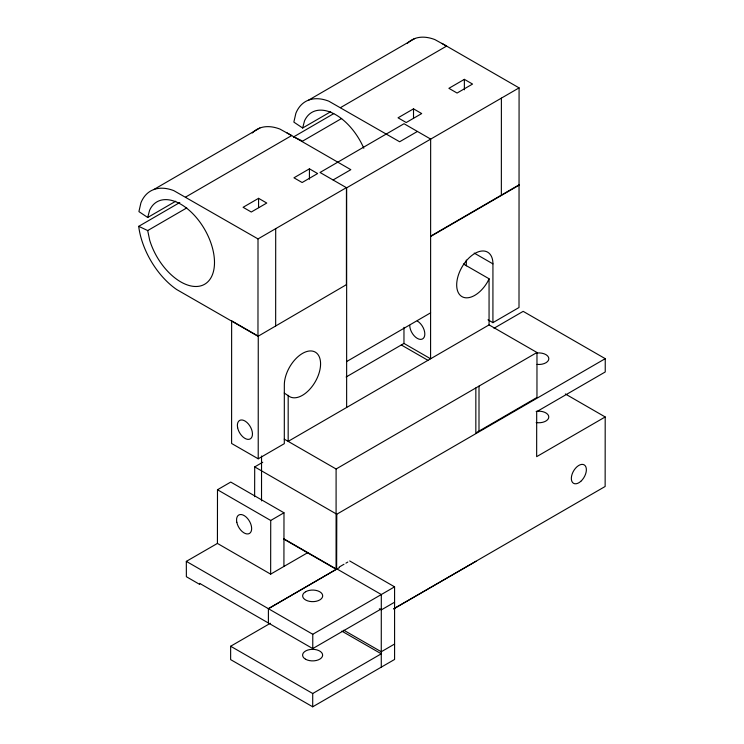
<?xml version="1.0" encoding="UTF-8"?>
<svg xmlns="http://www.w3.org/2000/svg" width="744" height="744" viewBox="0 0 744 744"><rect width="100%" height="100%" fill="white"/><g stroke="black" fill="none" stroke-linecap="round" stroke-linejoin="round"><path stroke-width="1.12" d="M217.425 543.418L217.49 489.747L230.742 482.066L283.985 512.783L283.92 566.444L270.649 574.145L217.425 543.418L186.326 561.367L186.372 576.712L199.625 584.375L199.625 583.352L312.759 648.591L381.3 608.89L381.309 594.53L336.437 568.649M270.388 623.258L230.649 646.248L230.631 659.612L312.703 706.8L394.59 659.454L394.58 586.839L349.699 560.948M346.406 284.952L346.444 187.618L258.01 238.917L257.973 336.251L176.644 289.509A60.134 34.754 59.9 0 1 138.765 226.874L138.756 226.325L179.797 202.517M258.224 458.806L258.261 336.158L231.635 320.813L231.598 443.471L258.224 458.806L284.31 443.675L284.329 384.899A25.687 14.787 -60 0 1 307.151 351.419A25.687 14.787 -60 0 1 318.144 375.748A25.687 14.787 -60 0 1 289.63 396.636L284.245 393.027M258.568 207.613L258.577 198.323L266.761 203.038L251.286 212.021L243.093 207.297L258.577 198.323M261.525 500.907L261.544 455.988M268.398 622.998L268.407 608.685L336.958 568.946L268.407 608.685M270.649 574.145L270.723 520.475L283.985 512.783M275.661 325.984L275.699 228.65M288.188 395.306L288.17 441.378L489.059 324.896L489.068 278.768L463.428 263.999M309.42 179.276L309.43 168.823L317.614 173.547L302.138 182.522L293.954 177.807L309.43 168.823M312.703 706.8L312.722 693.51L381.263 653.809L381.3 608.89M312.759 648.591L312.778 634.279L394.58 586.839M346.639 407.498L346.658 187.814L519.08 87.876L441.88 43.357M346.109 377.013L403.964 343.43L403.973 327.351M413.515 118.129L413.515 108.838L421.699 113.562L406.224 122.537L398.04 117.812L413.515 108.838M346.658 187.814L320.032 172.478L404.029 123.727L430.655 139.072L430.581 358.775L403.964 343.43M464.368 89.801L464.368 79.348L472.552 84.063L457.076 93.047L448.892 88.322L464.368 79.348M466.302 265.822L466.311 260.065M536.973 352.498L475.844 387.94L475.834 432.943L536.963 397.473L536.973 352.498L489.059 324.896M478.996 431.102L479.015 386.117M487.99 319.808L492.919 322.654L492.937 263.878L474.198 253.081M501.391 98.134L501.354 195.467M519.08 87.876L519.005 307.514L492.919 322.654M565.338 393.967L605.197 416.956L605.142 486.483L393.502 608.992M494.007 328.253L523.172 311.355L605.244 358.673L605.235 371.963L536.694 411.674L536.656 456.658L605.197 416.956M254.625 496.685L254.708 466.907L262.753 462.238M605.244 358.673L336.79 514.225L336.632 569.207L283.678 538.712M284.208 539.326L336.074 569.216L336.102 468.999L284.227 439.109M258.01 238.917L173.817 190.641A60.134 34.754 59.9 0 0 140.914 202.833L138.914 211.603L147.703 217.481L149.59 210.338A47.607 27.519 59.9 0 1 201.224 223.935A47.607 27.519 59.9 0 1 201.401 285.677A47.607 27.519 59.9 0 1 149.674 240.126L147.693 230.575L138.756 226.325M417.328 131.502L399.64 141.76L328.764 101.156A60.134 34.754 59.9 0 0 295.852 113.348L293.852 122.118L302.641 128.005L304.529 120.863A47.607 27.519 59.9 0 1 332.41 113.004A47.607 27.519 59.9 0 1 363.807 148.251M489.068 278.768L487.627 281.781A25.687 14.787 -60 0 1 459.113 293.982A25.687 14.787 -60 0 1 470.134 256.885A25.687 14.787 -60 0 1 492.937 263.878M336.93 569.067L339.292 567.672M153.748 189.571L259.87 128.014M308.686 100.087L414.817 38.53M147.703 217.481L175.733 201.224M302.641 128.005L330.68 111.749M185.535 197.123L291.667 135.566L279.949 129.084A60.134 34.754 59.9 0 0 252.281 132.99M340.473 107.638L446.605 46.081L434.887 39.599A60.134 34.754 59.9 0 0 407.219 43.515M293.713 137.398L293.694 136.85L333.74 113.618M147.693 230.575L186.744 207.929M341.682 118.454L302.641 141.1L293.694 136.85M333.135 179.946L350.824 169.678L286.933 132.841M258.261 336.158L346.36 284.701M430.627 236.173L519.042 184.865M430.599 236.508L519.042 185.21M346.611 361.575L430.609 312.833M336.102 468.999L475.844 387.94M283.92 566.444L307.774 552.643M339.283 566.993L344.016 564.25M345.913 563.152L347.811 562.055M394.571 602.221L381.3 609.913L379.328 608.778M394.125 608.536L476.021 561.274M394.562 644.044L381.263 651.763L343.802 630.215M336.79 514.225L254.708 466.907M341.831 631.126L381.263 653.809L381.291 667.163M401.314 344.974L427.93 360.31M217.49 489.747L270.723 520.475M186.326 561.367L312.778 634.279M230.649 646.248L312.722 693.51M536.145 411.386A10.025 5.794 0 0 1 548.784 416.975A10.025 5.794 0 0 1 536.182 422.573M537.047 353A10.025 5.794 0 0 1 548.83 358.701A10.025 5.794 0 0 1 537.084 364.402M417.282 320.999A10.649 6.157 59.9 0 1 424.824 334.037A10.649 6.157 59.9 0 1 417.282 338.381A10.649 6.157 59.9 0 1 409.739 325.342M305.57 591.759L303.98 592.959A10.025 5.794 0 0 0 311.81 601.626A10.025 5.794 0 0 0 322.078 593.861A10.025 5.794 0 0 0 305.57 591.759M236.815 522.297A10.649 6.157 59.9 0 0 249.435 533.467A10.649 6.157 59.9 0 0 246.069 516.978A10.649 6.157 59.9 0 0 236.815 522.297M305.542 659.212A10.025 5.785 0 0 0 322.301 656.608A10.025 5.785 0 0 0 310.006 649.531A10.025 5.785 0 0 0 305.542 659.212M580.794 481.349A10.649 6.129 -60 0 0 584.179 464.861A10.649 6.129 -60 0 0 571.597 476.039A10.649 6.129 -60 0 0 580.794 481.349M237.634 427.726A10.649 6.157 59.9 0 0 250.254 438.895A10.649 6.157 59.9 0 0 246.878 422.406A10.649 6.157 59.9 0 0 237.634 427.726"/></g></svg>
